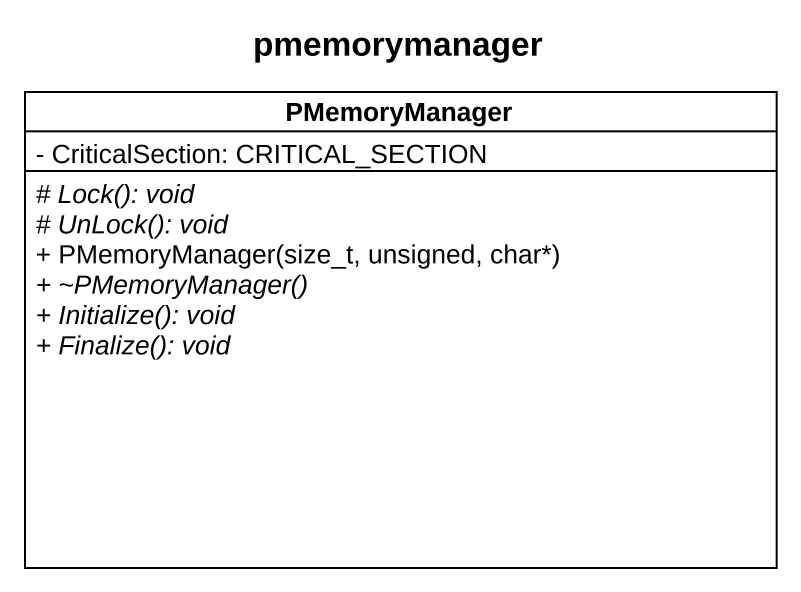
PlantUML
@startuml
title pmemorymanager
hide circle
hide empty members
skinparam classAttributeIconSize 0
class PMemoryManager {
  - CriticalSection: CRITICAL_SECTION
  {abstract} # Lock(): void
  {abstract} # UnLock(): void
  + PMemoryManager(size_t, unsigned, char*)
  {abstract} + ~PMemoryManager()
  {abstract} + Initialize(): void
  {abstract} + Finalize(): void
}
@enduml
